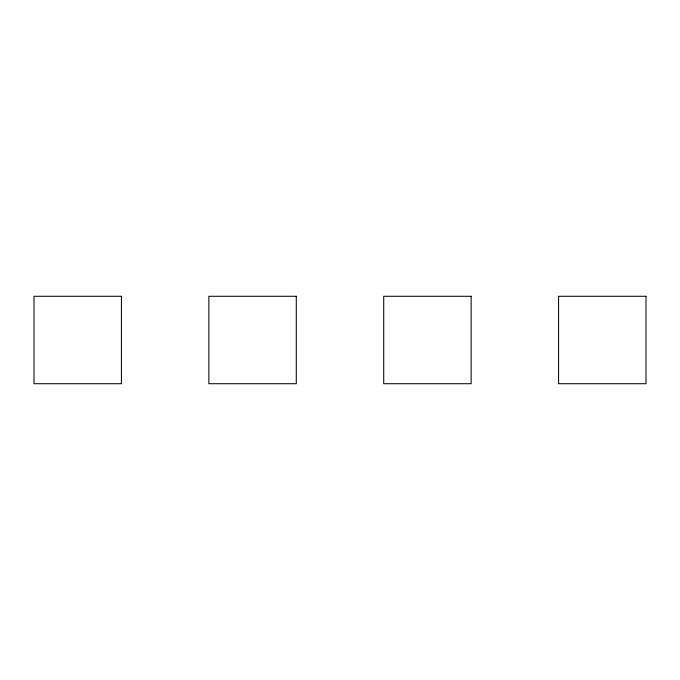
<?xml version="1.0" encoding="UTF-8"?>
<svg xmlns="http://www.w3.org/2000/svg" width="680" height="680" viewBox="0 0 680 680"><rect width="100%" height="100%" fill="white"/><g stroke="black" fill="none" stroke-linecap="round" stroke-linejoin="round"><path stroke-width="1.02" d="M121.431 296.284L34 296.284L34 383.716L121.431 383.716L121.431 296.284M296.284 296.284L208.853 296.284L208.853 383.716L296.284 383.716L296.284 296.284M471.146 296.284L383.716 296.284L383.716 383.716L471.146 383.716L471.146 296.284M646 296.284L558.569 296.284L558.569 383.716L646 383.716L646 296.284"/></g></svg>
